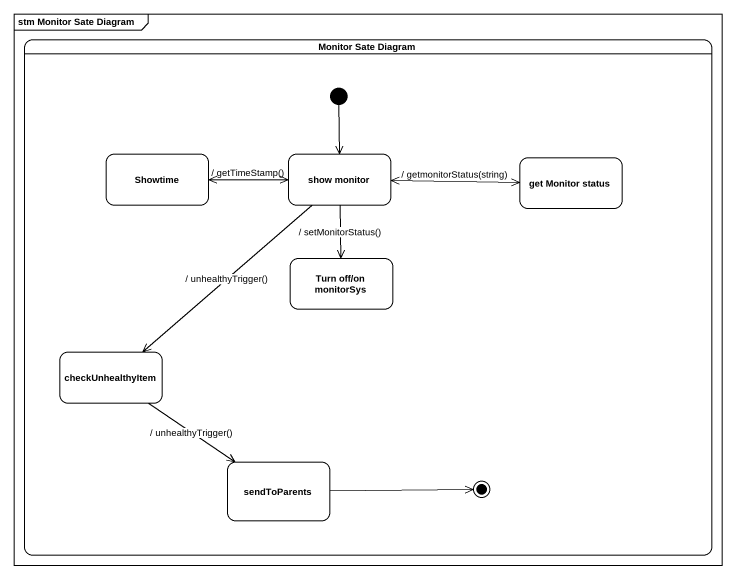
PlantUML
@startuml
mainframe stm Monitor Sate Diagram
hide empty description
state "Monitor Sate Diagram" as Monitor_Sate_Diagram {
  state Showtime
  state "show monitor" as show_monitor
  state "get Monitor status" as get_Monitor_status
  state "Turn off/on monitorSys" as Turn_off_on_monitorSys
  state checkUnhealthyItem
  state sendToParents
  [*] --> show_monitor
  sendToParents -right-> [*]
}
Showtime -right-> show_monitor
show_monitor -left-> Showtime : / getTimeStamp()
show_monitor -right-> get_Monitor_status : / getmonitorStatus(string)
show_monitor --> Turn_off_on_monitorSys : / setMonitorStatus()
show_monitor --> checkUnhealthyItem : / unhealthyTrigger()
get_Monitor_status -left-> show_monitor
checkUnhealthyItem --> sendToParents : / unhealthyTrigger()
@enduml
